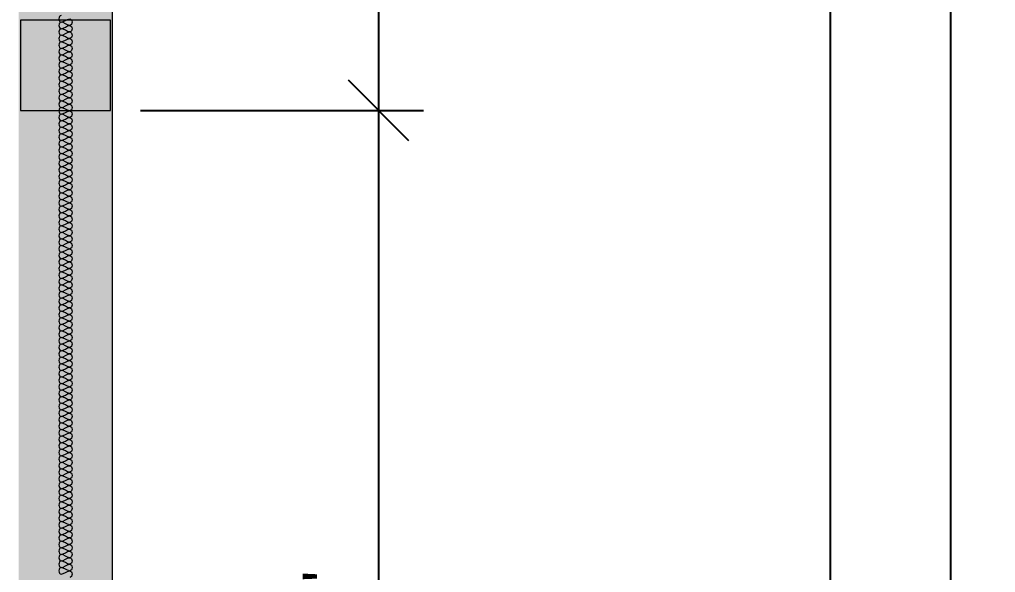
# Model space of a CAD drawing. Header units: inches. Extents: x 1913 to 24953, y -2945 to 1064.
# Drawn here: x 19839.7 to 20099.9, y -956.6 to -809.4 of the extents above; entities that cross this region are included whole.
import ezdxf

# ---------------------------------------------------------------- set-up
doc = ezdxf.new("R2010")
doc.units = ezdxf.units.IN
doc.header["$MEASUREMENT"] = 0
for name, color, linetype, lineweight in [('A-ANNO-DIMS', 211, 'Continuous', 9), ('A-COLS', 52, 'Continuous', 9), ('A-DETL', 90, 'Continuous', 9), ('A-FLOR', 192, 'Continuous', 13), ('A-WALL', 113, 'Continuous', 13), ('A-WALL-PATT', 111, 'Continuous', 50)]:
    doc.layers.add(name, color=color, linetype=linetype, lineweight=lineweight)
doc.styles.add('Arial', font='arial.ttf', dxfattribs={"height": 12})
doc.dimstyles.new('Linear_-_3_32__Arial', dxfattribs={"dimscale": 12, "dimtxt": 12.243113, "dimasz": 1.333333, "dimexe": 1, "dimexo": 0.666667, "dimgap": 0.666667, "dimtad": 1, "dimdec": 5, "dimrnd": 0.03125, "dimzin": 1, "dimdsep": 46, "dimlunit": 4, "dimtxsty": 'Arial', "dimblk1": 'OBLIQUE', "dimblk2": 'OBLIQUE', "dimsah": 1, "dimcen": 0.09, "dimdle": 1, "dimazin": 0, "dimtfac": 1, "dimtdec": 4, "dimtix": 1, "dimtmove": 0, "dimatfit": 3, "dimfxl": 1, "dimtvp": 1, "dimtfill": 1, "dimfrac": 2, "dimtolj": 1, "dimtzin": 0, "dimarcsym": 2})

# ---------------------------------------------------------------- blocks, each defined once
blk = doc.blocks.new('_Oblique')
at = {"color": 0, "linetype": 'ByBlock', "lineweight": -2}
blk.add_line((-0.5, -0.5), (0.5, 0.5), dxfattribs=at)
blk = doc.blocks.new('*D438')
at = {"layer": 'A-ANNO-DIMS', "color": 0, "lineweight": -2, "transparency": 16777216}
for p, q in [((20087.86, 630.42), (20087.86, -1697.58)), ((19857.24, 618.42), (20099.86, 618.42)), ((19859.97, -1685.58), (20099.86, -1685.58))]:
    blk.add_line(p, q, dxfattribs=at)
at = {"layer": 'Defpoints', "color": 0, "lineweight": 0, "transparency": 16777216}
for p in [(19849.24, 618.42), (19851.97, -1685.58), (20087.86, -1685.58)]:
    blk.add_point(p, dxfattribs=at)
at = {"layer": 'A-ANNO-DIMS', "color": 0, "lineweight": -2, "transparency": 16777216, "xscale": 16, "yscale": 16, "zscale": 16}
for p, rotation in [((20087.86, 618.42), 90), ((20087.86, -1685.58), 270)]:
    blk.add_blockref('_Oblique', p, dxfattribs=dict(at, rotation=rotation))
at = {"layer": 'A-ANNO-DIMS', "color": 0, "lineweight": 0, "transparency": 16777216, "insert": (20073.74, -533.58), "char_height": 12, "width": 73.4587, "attachment_point": 5, "rotation": 90, "style": 'Arial'}
blk.add_mtext('\\A1;192\'-0"', dxfattribs=at)
blk = doc.blocks.new('*D490')
at = {"layer": 'A-ANNO-DIMS', "color": 0, "lineweight": -2, "transparency": 16777216}
for p, q in [((19935.41, -533.58), (19935.41, -845.58)), ((19871.97, -545.58), (19947.41, -545.58)), ((19871.97, -833.58), (19947.41, -833.58))]:
    blk.add_line(p, q, dxfattribs=at)
at = {"layer": 'Defpoints', "color": 0, "lineweight": 0, "transparency": 16777216}
for p in [(19863.97, -545.58), (19863.97, -833.58), (19935.41, -833.58)]:
    blk.add_point(p, dxfattribs=at)
at = {"layer": 'A-ANNO-DIMS', "color": 0, "lineweight": -2, "transparency": 16777216, "xscale": 16, "yscale": 16, "zscale": 16}
for p, rotation in [((19935.41, -545.58), 90), ((19935.41, -833.58), 270)]:
    blk.add_blockref('_Oblique', p, dxfattribs=dict(at, rotation=rotation))
at = {"layer": 'A-ANNO-DIMS', "color": 0, "lineweight": 0, "transparency": 16777216, "insert": (19921.28, -689.58), "char_height": 12, "width": 62.3834, "attachment_point": 5, "rotation": 90, "style": 'Arial'}
blk.add_mtext('\\A1;24\'-0"', dxfattribs=at)
blk = doc.blocks.new('*D491')
at = {"layer": 'A-ANNO-DIMS', "color": 0, "lineweight": -2, "transparency": 16777216}
for p, q in [((19935.41, -821.58), (19935.41, -1133.58)), ((19871.97, -833.58), (19947.41, -833.58)), ((19872.47, -1121.58), (19947.41, -1121.58))]:
    blk.add_line(p, q, dxfattribs=at)
at = {"layer": 'Defpoints', "color": 0, "lineweight": 0, "transparency": 16777216}
for p in [(19863.97, -833.58), (19864.47, -1121.58), (19935.41, -1121.58)]:
    blk.add_point(p, dxfattribs=at)
at = {"layer": 'A-ANNO-DIMS', "color": 0, "lineweight": -2, "transparency": 16777216, "xscale": 16, "yscale": 16, "zscale": 16}
for p, rotation in [((19935.41, -833.58), 90), ((19935.41, -1121.58), 270)]:
    blk.add_blockref('_Oblique', p, dxfattribs=dict(at, rotation=rotation))
at = {"layer": 'A-ANNO-DIMS', "color": 0, "lineweight": 0, "transparency": 16777216, "insert": (19921.28, -977.58), "char_height": 12, "width": 62.3834, "attachment_point": 5, "rotation": 90, "style": 'Arial'}
blk.add_mtext('\\A1;24\'-0"', dxfattribs=at)
blk = doc.blocks.new('*D499')
at = {"layer": 'A-ANNO-DIMS', "color": 0, "lineweight": -2, "transparency": 16777216}
for p, q in [((20055.86, -1133.58), (20055.86, -209.58)), ((19859.97, -221.58), (20067.86, -221.58)), ((19872.47, -1121.58), (20067.86, -1121.58))]:
    blk.add_line(p, q, dxfattribs=at)
at = {"layer": 'Defpoints', "color": 0, "lineweight": 0, "transparency": 16777216}
for p in [(19851.97, -221.58), (20055.86, -221.58), (19864.47, -1121.58)]:
    blk.add_point(p, dxfattribs=at)
at = {"layer": 'A-ANNO-DIMS', "color": 0, "lineweight": -2, "transparency": 16777216, "xscale": 16, "yscale": 16, "zscale": 16}
for p, rotation in [((20055.86, -221.58), 90), ((20055.86, -1121.58), 270)]:
    blk.add_blockref('_Oblique', p, dxfattribs=dict(at, rotation=rotation))
at = {"layer": 'A-ANNO-DIMS', "color": 0, "lineweight": 0, "transparency": 16777216, "insert": (20041.74, -671.58), "char_height": 12, "width": 62.3834, "attachment_point": 5, "rotation": 90, "style": 'Arial'}
blk.add_mtext('\\A1;75\'-0"', dxfattribs=at)

msp = doc.modelspace()

# ---------------------------------------------------------------- hatches: boundary and pattern name
at = {"layer": 'A-WALL-PATT', "lineweight": 0}
h = msp.add_hatch(dxfattribs=at)
h.set_pattern_fill('FP_1', color=256, style=0, pattern_type=2)
h.set_pattern_definition([(50, (18984.365, 244.067), (36.72335, -3.213), [3.84, -42.24]), (355, (18984.365, 244.067), (-7.1044, 38.51274), [3.072, -33.792]), (100.451, (18987.425, 243.8), (29.62024, 35.29956), [3.263, -35.898]), (46.184, (18984.365, 254.307), (54.6425, -8.4752), [5.76, -63.36]), (96.636, (18988.92, 253.6), (47.854, 49.8752), [4.895, -53.848]), (351.184, (18984.365, 254.307), (47.8553, 49.8749), [4.608, -50.688]), (21, (18989.485, 251.747), (30.56126, -20.614), [3.84, -42.24]), (326, (18989.485, 251.747), (12.4577, 37.1283), [3.072, -33.792]), (71.451, (18992.03, 250.03), (43.02, 16.5135), [3.263, -35.898]), (37.5, (18984.365, 244.067), (0.6228, 17.04428), [1.69, -31.693, 1.69, -32.614, -33.92]), (37.5, (18984.365, 244.067), (0.6228, 17.04428), [-67.686, 1.69, -32.23]), (7.5, (18984.365, 244.067), (13.4694, 20.19387), [1.69, -17.869, 1.69, -30.925, -12.928]), (7.5, (18984.365, 244.067), (13.4694, 20.19387), [-52.173, 1.69, -11.238]), (327.5, (18972.947, 244.067), (27.33168, -1.15522), [1.69, -11.11, 1.69, -38.246, -52.992]), (327.5, (18972.947, 244.067), (27.33168, -1.15522), [-52.736, 1.69, -51.302]), (317.5, (18967.827, 244.067), (29.85903, 5.12498), [1.69, -14.95, 1.69, -24.832, -37.632]), (317.5, (18967.827, 244.067), (29.85903, 5.12498), [-43.162, 1.69, -35.942])])
h.paths.add_polyline_path([(19839.466293, -167.581337), (19864.466293, -167.581337), (19864.466293, -211.581337), (19864.466293, -231.581337), (19864.466293, -1121.581337), (19839.466293, -1121.581337), (19839.466293, -447.581337), (19839.466293, -427.581337), (19839.466293, -322.581337), (19839.466293, -312.581337), (19839.466293, -231.581337), (19839.466293, -211.581337)], flags=0)
h.paths.add_polyline_path([(19839.466293, 37.418663), (19864.466293, 37.418663), (19864.466293, -131.581337), (19839.466293, -131.581337)], flags=0)

# ---------------------------------------------------------------- linework, layer by layer
at = {"layer": 'A-COLS', "lineweight": 0}
for p, q in [((19863.966293, -809.581337), (19839.966293, -809.581337)), ((19839.966293, -809.581337), (19839.966293, -833.581337)), ((19863.966293, -833.581337), (19863.966293, -809.581337)), ((19839.966293, -833.581337), (19863.966293, -833.581337))]:
    msp.add_line(p, q, dxfattribs=at)
at = {"layer": 'A-DETL', "lineweight": 0}
for points in [[(19850.799627, -808.331337), (19850.524641, -808.331337), (19849.907946, -809.206337), (19850.524641, -810.081337), (19850.799627, -810.081337)], [(19850.799627, -810.081337), (19850.524641, -810.081337), (19849.907946, -810.956337), (19850.524641, -811.831337), (19850.799627, -811.831337)], [(19850.799627, -810.081337), (19851.601342, -810.081337), (19852.331245, -809.206337), (19853.13296, -809.206337)], [(19853.13296, -810.956337), (19852.331245, -810.956337), (19851.601342, -810.081337), (19850.799627, -810.081337)], [(19850.799627, -811.831337), (19851.601342, -811.831337), (19852.331245, -810.956337), (19853.13296, -810.956337)], [(19853.13296, -809.206337), (19853.407946, -809.206337), (19854.024641, -810.081337), (19853.407946, -810.956337), (19853.13296, -810.956337)], [(19853.13296, -810.956337), (19853.407946, -810.956337), (19854.024641, -811.831337), (19853.407946, -812.706337), (19853.13296, -812.706337)], [(19850.799627, -811.831337), (19850.524641, -811.831337), (19849.907946, -812.706337), (19850.524641, -813.581337), (19850.799627, -813.581337)], [(19850.799627, -813.581337), (19850.524641, -813.581337), (19849.907946, -814.456337), (19850.524641, -815.331337), (19850.799627, -815.331337)], [(19853.13296, -812.706337), (19852.331245, -812.706337), (19851.601342, -811.831337), (19850.799627, -811.831337)], [(19850.799627, -813.581337), (19851.601342, -813.581337), (19852.331245, -812.706337), (19853.13296, -812.706337)], [(19853.13296, -814.456337), (19852.331245, -814.456337), (19851.601342, -813.581337), (19850.799627, -813.581337)], [(19853.13296, -812.706337), (19853.407946, -812.706337), (19854.024641, -813.581337), (19853.407946, -814.456337), (19853.13296, -814.456337)], [(19850.799627, -815.331337), (19850.524641, -815.331337), (19849.907946, -816.206337), (19850.524641, -817.081337), (19850.799627, -817.081337)], [(19850.799627, -815.331337), (19851.601342, -815.331337), (19852.331245, -814.456337), (19853.13296, -814.456337)], [(19853.13296, -816.206337), (19852.331245, -816.206337), (19851.601342, -815.331337), (19850.799627, -815.331337)], [(19850.799627, -817.081337), (19851.601342, -817.081337), (19852.331245, -816.206337), (19853.13296, -816.206337)], [(19853.13296, -814.456337), (19853.407946, -814.456337), (19854.024641, -815.331337), (19853.407946, -816.206337), (19853.13296, -816.206337)], [(19853.13296, -816.206337), (19853.407946, -816.206337), (19854.024641, -817.081337), (19853.407946, -817.956337), (19853.13296, -817.956337)], [(19850.799627, -817.081337), (19850.524641, -817.081337), (19849.907946, -817.956337), (19850.524641, -818.831337), (19850.799627, -818.831337)], [(19850.799627, -818.831337), (19850.524641, -818.831337), (19849.907946, -819.706337), (19850.524641, -820.581337), (19850.799627, -820.581337)], [(19853.13296, -817.956337), (19852.331245, -817.956337), (19851.601342, -817.081337), (19850.799627, -817.081337)], [(19850.799627, -818.831337), (19851.601342, -818.831337), (19852.331245, -817.956337), (19853.13296, -817.956337)], [(19853.13296, -819.706337), (19852.331245, -819.706337), (19851.601342, -818.831337), (19850.799627, -818.831337)], [(19853.13296, -817.956337), (19853.407946, -817.956337), (19854.024641, -818.831337), (19853.407946, -819.706337), (19853.13296, -819.706337)], [(19850.799627, -820.581337), (19850.524641, -820.581337), (19849.907946, -821.456337), (19850.524641, -822.331337), (19850.799627, -822.331337)], [(19850.799627, -820.581337), (19851.601342, -820.581337), (19852.331245, -819.706337), (19853.13296, -819.706337)], [(19853.13296, -821.456337), (19852.331245, -821.456337), (19851.601342, -820.581337), (19850.799627, -820.581337)], [(19850.799627, -822.331337), (19851.601342, -822.331337), (19852.331245, -821.456337), (19853.13296, -821.456337)], [(19853.13296, -819.706337), (19853.407946, -819.706337), (19854.024641, -820.581337), (19853.407946, -821.456337), (19853.13296, -821.456337)], [(19853.13296, -821.456337), (19853.407946, -821.456337), (19854.024641, -822.331337), (19853.407946, -823.206337), (19853.13296, -823.206337)], [(19850.799627, -822.331337), (19850.524641, -822.331337), (19849.907946, -823.206337), (19850.524641, -824.081337), (19850.799627, -824.081337)], [(19850.799627, -824.081337), (19850.524641, -824.081337), (19849.907946, -824.956337), (19850.524641, -825.831337), (19850.799627, -825.831337)], [(19853.13296, -823.206337), (19852.331245, -823.206337), (19851.601342, -822.331337), (19850.799627, -822.331337)], [(19850.799627, -824.081337), (19851.601342, -824.081337), (19852.331245, -823.206337), (19853.13296, -823.206337)], [(19853.13296, -824.956337), (19852.331245, -824.956337), (19851.601342, -824.081337), (19850.799627, -824.081337)], [(19853.13296, -823.206337), (19853.407946, -823.206337), (19854.024641, -824.081337), (19853.407946, -824.956337), (19853.13296, -824.956337)], [(19850.799627, -825.831337), (19850.524641, -825.831337), (19849.907946, -826.706337), (19850.524641, -827.581337), (19850.799627, -827.581337)], [(19850.799627, -825.831337), (19851.601342, -825.831337), (19852.331245, -824.956337), (19853.13296, -824.956337)], [(19853.13296, -826.706337), (19852.331245, -826.706337), (19851.601342, -825.831337), (19850.799627, -825.831337)], [(19850.799627, -827.581337), (19851.601342, -827.581337), (19852.331245, -826.706337), (19853.13296, -826.706337)], [(19853.13296, -824.956337), (19853.407946, -824.956337), (19854.024641, -825.831337), (19853.407946, -826.706337), (19853.13296, -826.706337)], [(19853.13296, -826.706337), (19853.407946, -826.706337), (19854.024641, -827.581337), (19853.407946, -828.456337), (19853.13296, -828.456337)], [(19850.799627, -827.581337), (19850.524641, -827.581337), (19849.907946, -828.456337), (19850.524641, -829.331337), (19850.799627, -829.331337)], [(19850.799627, -829.331337), (19850.524641, -829.331337), (19849.907946, -830.206337), (19850.524641, -831.081337), (19850.799627, -831.081337)], [(19853.13296, -828.456337), (19852.331245, -828.456337), (19851.601342, -827.581337), (19850.799627, -827.581337)], [(19850.799627, -829.331337), (19851.601342, -829.331337), (19852.331245, -828.456337), (19853.13296, -828.456337)], [(19853.13296, -830.206337), (19852.331245, -830.206337), (19851.601342, -829.331337), (19850.799627, -829.331337)], [(19853.13296, -828.456337), (19853.407946, -828.456337), (19854.024641, -829.331337), (19853.407946, -830.206337), (19853.13296, -830.206337)], [(19850.799627, -831.081337), (19850.524641, -831.081337), (19849.907946, -831.956337), (19850.524641, -832.831337), (19850.799627, -832.831337)], [(19850.799627, -831.081337), (19851.601342, -831.081337), (19852.331245, -830.206337), (19853.13296, -830.206337)], [(19853.13296, -831.956337), (19852.331245, -831.956337), (19851.601342, -831.081337), (19850.799627, -831.081337)], [(19850.799627, -832.831337), (19851.601342, -832.831337), (19852.331245, -831.956337), (19853.13296, -831.956337)], [(19853.13296, -830.206337), (19853.407946, -830.206337), (19854.024641, -831.081337), (19853.407946, -831.956337), (19853.13296, -831.956337)], [(19853.13296, -831.956337), (19853.407946, -831.956337), (19854.024641, -832.831337), (19853.407946, -833.706337), (19853.13296, -833.706337)], [(19850.799627, -832.831337), (19850.524641, -832.831337), (19849.907946, -833.706337), (19850.524641, -834.581337), (19850.799627, -834.581337)], [(19850.799627, -834.581337), (19850.524641, -834.581337), (19849.907946, -835.456337), (19850.524641, -836.331337), (19850.799627, -836.331337)], [(19853.13296, -833.706337), (19852.331245, -833.706337), (19851.601342, -832.831337), (19850.799627, -832.831337)], [(19850.799627, -834.581337), (19851.601342, -834.581337), (19852.331245, -833.706337), (19853.13296, -833.706337)], [(19853.13296, -835.456337), (19852.331245, -835.456337), (19851.601342, -834.581337), (19850.799627, -834.581337)], [(19853.13296, -833.706337), (19853.407946, -833.706337), (19854.024641, -834.581337), (19853.407946, -835.456337), (19853.13296, -835.456337)], [(19850.799627, -836.331337), (19850.524641, -836.331337), (19849.907946, -837.206337), (19850.524641, -838.081337), (19850.799627, -838.081337)], [(19850.799627, -836.331337), (19851.601342, -836.331337), (19852.331245, -835.456337), (19853.13296, -835.456337)], [(19853.13296, -837.206337), (19852.331245, -837.206337), (19851.601342, -836.331337), (19850.799627, -836.331337)], [(19850.799627, -838.081337), (19851.601342, -838.081337), (19852.331245, -837.206337), (19853.13296, -837.206337)], [(19853.13296, -835.456337), (19853.407946, -835.456337), (19854.024641, -836.331337), (19853.407946, -837.206337), (19853.13296, -837.206337)], [(19853.13296, -837.206337), (19853.407946, -837.206337), (19854.024641, -838.081337), (19853.407946, -838.956337), (19853.13296, -838.956337)], [(19850.799627, -838.081337), (19850.524641, -838.081337), (19849.907946, -838.956337), (19850.524641, -839.831337), (19850.799627, -839.831337)], [(19850.799627, -839.831337), (19850.524641, -839.831337), (19849.907946, -840.706337), (19850.524641, -841.581337), (19850.799627, -841.581337)], [(19853.13296, -838.956337), (19852.331245, -838.956337), (19851.601342, -838.081337), (19850.799627, -838.081337)], [(19850.799627, -839.831337), (19851.601342, -839.831337), (19852.331245, -838.956337), (19853.13296, -838.956337)], [(19853.13296, -840.706337), (19852.331245, -840.706337), (19851.601342, -839.831337), (19850.799627, -839.831337)], [(19853.13296, -838.956337), (19853.407946, -838.956337), (19854.024641, -839.831337), (19853.407946, -840.706337), (19853.13296, -840.706337)], [(19850.799627, -841.581337), (19850.524641, -841.581337), (19849.907946, -842.456337), (19850.524641, -843.331337), (19850.799627, -843.331337)], [(19850.799627, -841.581337), (19851.601342, -841.581337), (19852.331245, -840.706337), (19853.13296, -840.706337)], [(19853.13296, -842.456337), (19852.331245, -842.456337), (19851.601342, -841.581337), (19850.799627, -841.581337)], [(19850.799627, -843.331337), (19851.601342, -843.331337), (19852.331245, -842.456337), (19853.13296, -842.456337)], [(19853.13296, -840.706337), (19853.407946, -840.706337), (19854.024641, -841.581337), (19853.407946, -842.456337), (19853.13296, -842.456337)], [(19853.13296, -842.456337), (19853.407946, -842.456337), (19854.024641, -843.331337), (19853.407946, -844.206337), (19853.13296, -844.206337)], [(19850.799627, -843.331337), (19850.524641, -843.331337), (19849.907946, -844.206337), (19850.524641, -845.081337), (19850.799627, -845.081337)], [(19850.799627, -845.081337), (19850.524641, -845.081337), (19849.907946, -845.956337), (19850.524641, -846.831337), (19850.799627, -846.831337)], [(19853.13296, -844.206337), (19852.331245, -844.206337), (19851.601342, -843.331337), (19850.799627, -843.331337)], [(19850.799627, -845.081337), (19851.601342, -845.081337), (19852.331245, -844.206337), (19853.13296, -844.206337)], [(19853.13296, -845.956337), (19852.331245, -845.956337), (19851.601342, -845.081337), (19850.799627, -845.081337)], [(19853.13296, -844.206337), (19853.407946, -844.206337), (19854.024641, -845.081337), (19853.407946, -845.956337), (19853.13296, -845.956337)], [(19850.799627, -846.831337), (19850.524641, -846.831337), (19849.907946, -847.706337), (19850.524641, -848.581337), (19850.799627, -848.581337)], [(19850.799627, -846.831337), (19851.601342, -846.831337), (19852.331245, -845.956337), (19853.13296, -845.956337)], [(19853.13296, -847.706337), (19852.331245, -847.706337), (19851.601342, -846.831337), (19850.799627, -846.831337)], [(19850.799627, -848.581337), (19851.601342, -848.581337), (19852.331245, -847.706337), (19853.13296, -847.706337)], [(19853.13296, -845.956337), (19853.407946, -845.956337), (19854.024641, -846.831337), (19853.407946, -847.706337), (19853.13296, -847.706337)], [(19853.13296, -847.706337), (19853.407946, -847.706337), (19854.024641, -848.581337), (19853.407946, -849.456337), (19853.13296, -849.456337)], [(19850.799627, -848.581337), (19850.524641, -848.581337), (19849.907946, -849.456337), (19850.524641, -850.331337), (19850.799627, -850.331337)], [(19850.799627, -850.331337), (19850.524641, -850.331337), (19849.907946, -851.206337), (19850.524641, -852.081337), (19850.799627, -852.081337)], [(19853.13296, -849.456337), (19852.331245, -849.456337), (19851.601342, -848.581337), (19850.799627, -848.581337)], [(19850.799627, -850.331337), (19851.601342, -850.331337), (19852.331245, -849.456337), (19853.13296, -849.456337)], [(19853.13296, -851.206337), (19852.331245, -851.206337), (19851.601342, -850.331337), (19850.799627, -850.331337)], [(19853.13296, -849.456337), (19853.407946, -849.456337), (19854.024641, -850.331337), (19853.407946, -851.206337), (19853.13296, -851.206337)], [(19850.799627, -852.081337), (19850.524641, -852.081337), (19849.907946, -852.956337), (19850.524641, -853.831337), (19850.799627, -853.831337)], [(19850.799627, -852.081337), (19851.601342, -852.081337), (19852.331245, -851.206337), (19853.13296, -851.206337)], [(19853.13296, -852.956337), (19852.331245, -852.956337), (19851.601342, -852.081337), (19850.799627, -852.081337)], [(19850.799627, -853.831337), (19851.601342, -853.831337), (19852.331245, -852.956337), (19853.13296, -852.956337)], [(19853.13296, -851.206337), (19853.407946, -851.206337), (19854.024641, -852.081337), (19853.407946, -852.956337), (19853.13296, -852.956337)], [(19853.13296, -852.956337), (19853.407946, -852.956337), (19854.024641, -853.831337), (19853.407946, -854.706337), (19853.13296, -854.706337)], [(19850.799627, -853.831337), (19850.524641, -853.831337), (19849.907946, -854.706337), (19850.524641, -855.581337), (19850.799627, -855.581337)], [(19850.799627, -855.581337), (19850.524641, -855.581337), (19849.907946, -856.456337), (19850.524641, -857.331337), (19850.799627, -857.331337)], [(19853.13296, -854.706337), (19852.331245, -854.706337), (19851.601342, -853.831337), (19850.799627, -853.831337)], [(19850.799627, -855.581337), (19851.601342, -855.581337), (19852.331245, -854.706337), (19853.13296, -854.706337)], [(19853.13296, -856.456337), (19852.331245, -856.456337), (19851.601342, -855.581337), (19850.799627, -855.581337)], [(19853.13296, -854.706337), (19853.407946, -854.706337), (19854.024641, -855.581337), (19853.407946, -856.456337), (19853.13296, -856.456337)], [(19850.799627, -857.331337), (19850.524641, -857.331337), (19849.907946, -858.206337), (19850.524641, -859.081337), (19850.799627, -859.081337)], [(19850.799627, -857.331337), (19851.601342, -857.331337), (19852.331245, -856.456337), (19853.13296, -856.456337)], [(19853.13296, -858.206337), (19852.331245, -858.206337), (19851.601342, -857.331337), (19850.799627, -857.331337)], [(19850.799627, -859.081337), (19851.601342, -859.081337), (19852.331245, -858.206337), (19853.13296, -858.206337)], [(19853.13296, -856.456337), (19853.407946, -856.456337), (19854.024641, -857.331337), (19853.407946, -858.206337), (19853.13296, -858.206337)], [(19853.13296, -858.206337), (19853.407946, -858.206337), (19854.024641, -859.081337), (19853.407946, -859.956337), (19853.13296, -859.956337)], [(19850.799627, -859.081337), (19850.524641, -859.081337), (19849.907946, -859.956337), (19850.524641, -860.831337), (19850.799627, -860.831337)], [(19850.799627, -860.831337), (19850.524641, -860.831337), (19849.907946, -861.706337), (19850.524641, -862.581337), (19850.799627, -862.581337)], [(19853.13296, -859.956337), (19852.331245, -859.956337), (19851.601342, -859.081337), (19850.799627, -859.081337)], [(19850.799627, -860.831337), (19851.601342, -860.831337), (19852.331245, -859.956337), (19853.13296, -859.956337)], [(19853.13296, -861.706337), (19852.331245, -861.706337), (19851.601342, -860.831337), (19850.799627, -860.831337)], [(19853.13296, -859.956337), (19853.407946, -859.956337), (19854.024641, -860.831337), (19853.407946, -861.706337), (19853.13296, -861.706337)], [(19850.799627, -862.581337), (19850.524641, -862.581337), (19849.907946, -863.456337), (19850.524641, -864.331337), (19850.799627, -864.331337)], [(19850.799627, -862.581337), (19851.601342, -862.581337), (19852.331245, -861.706337), (19853.13296, -861.706337)], [(19853.13296, -863.456337), (19852.331245, -863.456337), (19851.601342, -862.581337), (19850.799627, -862.581337)], [(19850.799627, -864.331337), (19851.601342, -864.331337), (19852.331245, -863.456337), (19853.13296, -863.456337)], [(19853.13296, -861.706337), (19853.407946, -861.706337), (19854.024641, -862.581337), (19853.407946, -863.456337), (19853.13296, -863.456337)], [(19853.13296, -863.456337), (19853.407946, -863.456337), (19854.024641, -864.331337), (19853.407946, -865.206337), (19853.13296, -865.206337)], [(19850.799627, -864.331337), (19850.524641, -864.331337), (19849.907946, -865.206337), (19850.524641, -866.081337), (19850.799627, -866.081337)], [(19850.799627, -866.081337), (19850.524641, -866.081337), (19849.907946, -866.956337), (19850.524641, -867.831337), (19850.799627, -867.831337)], [(19853.13296, -865.206337), (19852.331245, -865.206337), (19851.601342, -864.331337), (19850.799627, -864.331337)], [(19850.799627, -866.081337), (19851.601342, -866.081337), (19852.331245, -865.206337), (19853.13296, -865.206337)], [(19853.13296, -866.956337), (19852.331245, -866.956337), (19851.601342, -866.081337), (19850.799627, -866.081337)], [(19853.13296, -865.206337), (19853.407946, -865.206337), (19854.024641, -866.081337), (19853.407946, -866.956337), (19853.13296, -866.956337)], [(19850.799627, -867.831337), (19850.524641, -867.831337), (19849.907946, -868.706337), (19850.524641, -869.581337), (19850.799627, -869.581337)], [(19850.799627, -867.831337), (19851.601342, -867.831337), (19852.331245, -866.956337), (19853.13296, -866.956337)], [(19853.13296, -868.706337), (19852.331245, -868.706337), (19851.601342, -867.831337), (19850.799627, -867.831337)], [(19850.799627, -869.581337), (19851.601342, -869.581337), (19852.331245, -868.706337), (19853.13296, -868.706337)], [(19853.13296, -866.956337), (19853.407946, -866.956337), (19854.024641, -867.831337), (19853.407946, -868.706337), (19853.13296, -868.706337)], [(19853.13296, -868.706337), (19853.407946, -868.706337), (19854.024641, -869.581337), (19853.407946, -870.456337), (19853.13296, -870.456337)], [(19850.799627, -869.581337), (19850.524641, -869.581337), (19849.907946, -870.456337), (19850.524641, -871.331337), (19850.799627, -871.331337)], [(19850.799627, -871.331337), (19850.524641, -871.331337), (19849.907946, -872.206337), (19850.524641, -873.081337), (19850.799627, -873.081337)], [(19853.13296, -870.456337), (19852.331245, -870.456337), (19851.601342, -869.581337), (19850.799627, -869.581337)], [(19850.799627, -871.331337), (19851.601342, -871.331337), (19852.331245, -870.456337), (19853.13296, -870.456337)], [(19853.13296, -872.206337), (19852.331245, -872.206337), (19851.601342, -871.331337), (19850.799627, -871.331337)], [(19853.13296, -870.456337), (19853.407946, -870.456337), (19854.024641, -871.331337), (19853.407946, -872.206337), (19853.13296, -872.206337)], [(19850.799627, -873.081337), (19850.524641, -873.081337), (19849.907946, -873.956337), (19850.524641, -874.831337), (19850.799627, -874.831337)], [(19850.799627, -873.081337), (19851.601342, -873.081337), (19852.331245, -872.206337), (19853.13296, -872.206337)], [(19853.13296, -873.956337), (19852.331245, -873.956337), (19851.601342, -873.081337), (19850.799627, -873.081337)], [(19850.799627, -874.831337), (19851.601342, -874.831337), (19852.331245, -873.956337), (19853.13296, -873.956337)], [(19853.13296, -872.206337), (19853.407946, -872.206337), (19854.024641, -873.081337), (19853.407946, -873.956337), (19853.13296, -873.956337)], [(19853.13296, -873.956337), (19853.407946, -873.956337), (19854.024641, -874.831337), (19853.407946, -875.706337), (19853.13296, -875.706337)], [(19850.799627, -874.831337), (19850.524641, -874.831337), (19849.907946, -875.706337), (19850.524641, -876.581337), (19850.799627, -876.581337)], [(19850.799627, -876.581337), (19850.524641, -876.581337), (19849.907946, -877.456337), (19850.524641, -878.331337), (19850.799627, -878.331337)], [(19853.13296, -875.706337), (19852.331245, -875.706337), (19851.601342, -874.831337), (19850.799627, -874.831337)], [(19850.799627, -876.581337), (19851.601342, -876.581337), (19852.331245, -875.706337), (19853.13296, -875.706337)], [(19853.13296, -877.456337), (19852.331245, -877.456337), (19851.601342, -876.581337), (19850.799627, -876.581337)], [(19853.13296, -875.706337), (19853.407946, -875.706337), (19854.024641, -876.581337), (19853.407946, -877.456337), (19853.13296, -877.456337)], [(19850.799627, -878.331337), (19850.524641, -878.331337), (19849.907946, -879.206337), (19850.524641, -880.081337), (19850.799627, -880.081337)], [(19850.799627, -878.331337), (19851.601342, -878.331337), (19852.331245, -877.456337), (19853.13296, -877.456337)], [(19853.13296, -879.206337), (19852.331245, -879.206337), (19851.601342, -878.331337), (19850.799627, -878.331337)], [(19850.799627, -880.081337), (19851.601342, -880.081337), (19852.331245, -879.206337), (19853.13296, -879.206337)], [(19853.13296, -877.456337), (19853.407946, -877.456337), (19854.024641, -878.331337), (19853.407946, -879.206337), (19853.13296, -879.206337)], [(19853.13296, -879.206337), (19853.407946, -879.206337), (19854.024641, -880.081337), (19853.407946, -880.956337), (19853.13296, -880.956337)], [(19850.799627, -880.081337), (19850.524641, -880.081337), (19849.907946, -880.956337), (19850.524641, -881.831337), (19850.799627, -881.831337)], [(19850.799627, -881.831337), (19850.524641, -881.831337), (19849.907946, -882.706337), (19850.524641, -883.581337), (19850.799627, -883.581337)], [(19853.13296, -880.956337), (19852.331245, -880.956337), (19851.601342, -880.081337), (19850.799627, -880.081337)], [(19850.799627, -881.831337), (19851.601342, -881.831337), (19852.331245, -880.956337), (19853.13296, -880.956337)], [(19853.13296, -882.706337), (19852.331245, -882.706337), (19851.601342, -881.831337), (19850.799627, -881.831337)], [(19853.13296, -880.956337), (19853.407946, -880.956337), (19854.024641, -881.831337), (19853.407946, -882.706337), (19853.13296, -882.706337)], [(19850.799627, -883.581337), (19850.524641, -883.581337), (19849.907946, -884.456337), (19850.524641, -885.331337), (19850.799627, -885.331337)], [(19850.799627, -883.581337), (19851.601342, -883.581337), (19852.331245, -882.706337), (19853.13296, -882.706337)], [(19853.13296, -884.456337), (19852.331245, -884.456337), (19851.601342, -883.581337), (19850.799627, -883.581337)], [(19850.799627, -885.331337), (19851.601342, -885.331337), (19852.331245, -884.456337), (19853.13296, -884.456337)], [(19853.13296, -882.706337), (19853.407946, -882.706337), (19854.024641, -883.581337), (19853.407946, -884.456337), (19853.13296, -884.456337)], [(19853.13296, -884.456337), (19853.407946, -884.456337), (19854.024641, -885.331337), (19853.407946, -886.206337), (19853.13296, -886.206337)], [(19850.799627, -885.331337), (19850.524641, -885.331337), (19849.907946, -886.206337), (19850.524641, -887.081337), (19850.799627, -887.081337)], [(19850.799627, -887.081337), (19850.524641, -887.081337), (19849.907946, -887.956337), (19850.524641, -888.831337), (19850.799627, -888.831337)], [(19853.13296, -886.206337), (19852.331245, -886.206337), (19851.601342, -885.331337), (19850.799627, -885.331337)], [(19850.799627, -887.081337), (19851.601342, -887.081337), (19852.331245, -886.206337), (19853.13296, -886.206337)], [(19853.13296, -887.956337), (19852.331245, -887.956337), (19851.601342, -887.081337), (19850.799627, -887.081337)], [(19853.13296, -886.206337), (19853.407946, -886.206337), (19854.024641, -887.081337), (19853.407946, -887.956337), (19853.13296, -887.956337)], [(19850.799627, -888.831337), (19850.524641, -888.831337), (19849.907946, -889.706337), (19850.524641, -890.581337), (19850.799627, -890.581337)], [(19850.799627, -888.831337), (19851.601342, -888.831337), (19852.331245, -887.956337), (19853.13296, -887.956337)], [(19853.13296, -889.706337), (19852.331245, -889.706337), (19851.601342, -888.831337), (19850.799627, -888.831337)], [(19853.13296, -887.956337), (19853.407946, -887.956337), (19854.024641, -888.831337), (19853.407946, -889.706337), (19853.13296, -889.706337)], [(19850.799627, -890.581337), (19850.524641, -890.581337), (19849.907946, -891.456337), (19850.524641, -892.331337), (19850.799627, -892.331337)], [(19850.799627, -890.581337), (19851.601342, -890.581337), (19852.331245, -889.706337), (19853.13296, -889.706337)], [(19853.13296, -891.456337), (19852.331245, -891.456337), (19851.601342, -890.581337), (19850.799627, -890.581337)], [(19850.799627, -892.331337), (19851.601342, -892.331337), (19852.331245, -891.456337), (19853.13296, -891.456337)], [(19853.13296, -889.706337), (19853.407946, -889.706337), (19854.024641, -890.581337), (19853.407946, -891.456337), (19853.13296, -891.456337)], [(19853.13296, -891.456337), (19853.407946, -891.456337), (19854.024641, -892.331337), (19853.407946, -893.206337), (19853.13296, -893.206337)], [(19850.799627, -892.331337), (19850.524641, -892.331337), (19849.907946, -893.206337), (19850.524641, -894.081337), (19850.799627, -894.081337)], [(19850.799627, -894.081337), (19850.524641, -894.081337), (19849.907946, -894.956337), (19850.524641, -895.831337), (19850.799627, -895.831337)], [(19853.13296, -893.206337), (19852.331245, -893.206337), (19851.601342, -892.331337), (19850.799627, -892.331337)], [(19850.799627, -894.081337), (19851.601342, -894.081337), (19852.331245, -893.206337), (19853.13296, -893.206337)], [(19853.13296, -894.956337), (19852.331245, -894.956337), (19851.601342, -894.081337), (19850.799627, -894.081337)], [(19853.13296, -893.206337), (19853.407946, -893.206337), (19854.024641, -894.081337), (19853.407946, -894.956337), (19853.13296, -894.956337)], [(19850.799627, -895.831337), (19850.524641, -895.831337), (19849.907946, -896.706337), (19850.524641, -897.581337), (19850.799627, -897.581337)], [(19850.799627, -895.831337), (19851.601342, -895.831337), (19852.331245, -894.956337), (19853.13296, -894.956337)], [(19853.13296, -896.706337), (19852.331245, -896.706337), (19851.601342, -895.831337), (19850.799627, -895.831337)], [(19850.799627, -897.581337), (19851.601342, -897.581337), (19852.331245, -896.706337), (19853.13296, -896.706337)], [(19853.13296, -894.956337), (19853.407946, -894.956337), (19854.024641, -895.831337), (19853.407946, -896.706337), (19853.13296, -896.706337)], [(19853.13296, -896.706337), (19853.407946, -896.706337), (19854.024641, -897.581337), (19853.407946, -898.456337), (19853.13296, -898.456337)], [(19850.799627, -897.581337), (19850.524641, -897.581337), (19849.907946, -898.456337), (19850.524641, -899.331337), (19850.799627, -899.331337)], [(19850.799627, -899.331337), (19850.524641, -899.331337), (19849.907946, -900.206337), (19850.524641, -901.081337), (19850.799627, -901.081337)], [(19853.13296, -898.456337), (19852.331245, -898.456337), (19851.601342, -897.581337), (19850.799627, -897.581337)], [(19850.799627, -899.331337), (19851.601342, -899.331337), (19852.331245, -898.456337), (19853.13296, -898.456337)], [(19853.13296, -900.206337), (19852.331245, -900.206337), (19851.601342, -899.331337), (19850.799627, -899.331337)], [(19853.13296, -898.456337), (19853.407946, -898.456337), (19854.024641, -899.331337), (19853.407946, -900.206337), (19853.13296, -900.206337)], [(19850.799627, -901.081337), (19850.524641, -901.081337), (19849.907946, -901.956337), (19850.524641, -902.831337), (19850.799627, -902.831337)], [(19850.799627, -901.081337), (19851.601342, -901.081337), (19852.331245, -900.206337), (19853.13296, -900.206337)], [(19853.13296, -901.956337), (19852.331245, -901.956337), (19851.601342, -901.081337), (19850.799627, -901.081337)], [(19850.799627, -902.831337), (19851.601342, -902.831337), (19852.331245, -901.956337), (19853.13296, -901.956337)], [(19853.13296, -900.206337), (19853.407946, -900.206337), (19854.024641, -901.081337), (19853.407946, -901.956337), (19853.13296, -901.956337)], [(19853.13296, -901.956337), (19853.407946, -901.956337), (19854.024641, -902.831337), (19853.407946, -903.706337), (19853.13296, -903.706337)], [(19850.799627, -902.831337), (19850.524641, -902.831337), (19849.907946, -903.706337), (19850.524641, -904.581337), (19850.799627, -904.581337)], [(19850.799627, -904.581337), (19850.524641, -904.581337), (19849.907946, -905.456337), (19850.524641, -906.331337), (19850.799627, -906.331337)], [(19853.13296, -903.706337), (19852.331245, -903.706337), (19851.601342, -902.831337), (19850.799627, -902.831337)], [(19850.799627, -904.581337), (19851.601342, -904.581337), (19852.331245, -903.706337), (19853.13296, -903.706337)], [(19853.13296, -905.456337), (19852.331245, -905.456337), (19851.601342, -904.581337), (19850.799627, -904.581337)], [(19853.13296, -903.706337), (19853.407946, -903.706337), (19854.024641, -904.581337), (19853.407946, -905.456337), (19853.13296, -905.456337)], [(19850.799627, -906.331337), (19850.524641, -906.331337), (19849.907946, -907.206337), (19850.524641, -908.081337), (19850.799627, -908.081337)], [(19850.799627, -906.331337), (19851.601342, -906.331337), (19852.331245, -905.456337), (19853.13296, -905.456337)], [(19853.13296, -907.206337), (19852.331245, -907.206337), (19851.601342, -906.331337), (19850.799627, -906.331337)], [(19850.799627, -908.081337), (19851.601342, -908.081337), (19852.331245, -907.206337), (19853.13296, -907.206337)], [(19853.13296, -905.456337), (19853.407946, -905.456337), (19854.024641, -906.331337), (19853.407946, -907.206337), (19853.13296, -907.206337)], [(19853.13296, -907.206337), (19853.407946, -907.206337), (19854.024641, -908.081337), (19853.407946, -908.956337), (19853.13296, -908.956337)], [(19850.799627, -908.081337), (19850.524641, -908.081337), (19849.907946, -908.956337), (19850.524641, -909.831337), (19850.799627, -909.831337)], [(19850.799627, -909.831337), (19850.524641, -909.831337), (19849.907946, -910.706337), (19850.524641, -911.581337), (19850.799627, -911.581337)], [(19853.13296, -908.956337), (19852.331245, -908.956337), (19851.601342, -908.081337), (19850.799627, -908.081337)], [(19850.799627, -909.831337), (19851.601342, -909.831337), (19852.331245, -908.956337), (19853.13296, -908.956337)], [(19853.13296, -910.706337), (19852.331245, -910.706337), (19851.601342, -909.831337), (19850.799627, -909.831337)], [(19853.13296, -908.956337), (19853.407946, -908.956337), (19854.024641, -909.831337), (19853.407946, -910.706337), (19853.13296, -910.706337)], [(19850.799627, -911.581337), (19850.524641, -911.581337), (19849.907946, -912.456337), (19850.524641, -913.331337), (19850.799627, -913.331337)], [(19850.799627, -911.581337), (19851.601342, -911.581337), (19852.331245, -910.706337), (19853.13296, -910.706337)], [(19853.13296, -912.456337), (19852.331245, -912.456337), (19851.601342, -911.581337), (19850.799627, -911.581337)], [(19850.799627, -913.331337), (19851.601342, -913.331337), (19852.331245, -912.456337), (19853.13296, -912.456337)], [(19853.13296, -910.706337), (19853.407946, -910.706337), (19854.024641, -911.581337), (19853.407946, -912.456337), (19853.13296, -912.456337)], [(19853.13296, -912.456337), (19853.407946, -912.456337), (19854.024641, -913.331337), (19853.407946, -914.206337), (19853.13296, -914.206337)], [(19850.799627, -913.331337), (19850.524641, -913.331337), (19849.907946, -914.206337), (19850.524641, -915.081337), (19850.799627, -915.081337)], [(19850.799627, -915.081337), (19850.524641, -915.081337), (19849.907946, -915.956337), (19850.524641, -916.831337), (19850.799627, -916.831337)], [(19853.13296, -914.206337), (19852.331245, -914.206337), (19851.601342, -913.331337), (19850.799627, -913.331337)], [(19850.799627, -915.081337), (19851.601342, -915.081337), (19852.331245, -914.206337), (19853.13296, -914.206337)], [(19853.13296, -915.956337), (19852.331245, -915.956337), (19851.601342, -915.081337), (19850.799627, -915.081337)], [(19853.13296, -914.206337), (19853.407946, -914.206337), (19854.024641, -915.081337), (19853.407946, -915.956337), (19853.13296, -915.956337)], [(19850.799627, -916.831337), (19850.524641, -916.831337), (19849.907946, -917.706337), (19850.524641, -918.581337), (19850.799627, -918.581337)], [(19850.799627, -916.831337), (19851.601342, -916.831337), (19852.331245, -915.956337), (19853.13296, -915.956337)], [(19853.13296, -917.706337), (19852.331245, -917.706337), (19851.601342, -916.831337), (19850.799627, -916.831337)], [(19850.799627, -918.581337), (19851.601342, -918.581337), (19852.331245, -917.706337), (19853.13296, -917.706337)], [(19853.13296, -915.956337), (19853.407946, -915.956337), (19854.024641, -916.831337), (19853.407946, -917.706337), (19853.13296, -917.706337)], [(19853.13296, -917.706337), (19853.407946, -917.706337), (19854.024641, -918.581337), (19853.407946, -919.456337), (19853.13296, -919.456337)], [(19850.799627, -918.581337), (19850.524641, -918.581337), (19849.907946, -919.456337), (19850.524641, -920.331337), (19850.799627, -920.331337)], [(19850.799627, -920.331337), (19850.524641, -920.331337), (19849.907946, -921.206337), (19850.524641, -922.081337), (19850.799627, -922.081337)], [(19853.13296, -919.456337), (19852.331245, -919.456337), (19851.601342, -918.581337), (19850.799627, -918.581337)], [(19850.799627, -920.331337), (19851.601342, -920.331337), (19852.331245, -919.456337), (19853.13296, -919.456337)], [(19853.13296, -921.206337), (19852.331245, -921.206337), (19851.601342, -920.331337), (19850.799627, -920.331337)], [(19853.13296, -919.456337), (19853.407946, -919.456337), (19854.024641, -920.331337), (19853.407946, -921.206337), (19853.13296, -921.206337)], [(19850.799627, -922.081337), (19850.524641, -922.081337), (19849.907946, -922.956337), (19850.524641, -923.831337), (19850.799627, -923.831337)], [(19850.799627, -922.081337), (19851.601342, -922.081337), (19852.331245, -921.206337), (19853.13296, -921.206337)], [(19853.13296, -922.956337), (19852.331245, -922.956337), (19851.601342, -922.081337), (19850.799627, -922.081337)], [(19850.799627, -923.831337), (19851.601342, -923.831337), (19852.331245, -922.956337), (19853.13296, -922.956337)], [(19853.13296, -921.206337), (19853.407946, -921.206337), (19854.024641, -922.081337), (19853.407946, -922.956337), (19853.13296, -922.956337)], [(19853.13296, -922.956337), (19853.407946, -922.956337), (19854.024641, -923.831337), (19853.407946, -924.706337), (19853.13296, -924.706337)], [(19850.799627, -923.831337), (19850.524641, -923.831337), (19849.907946, -924.706337), (19850.524641, -925.581337), (19850.799627, -925.581337)], [(19850.799627, -925.581337), (19850.524641, -925.581337), (19849.907946, -926.456337), (19850.524641, -927.331337), (19850.799627, -927.331337)], [(19853.13296, -924.706337), (19852.331245, -924.706337), (19851.601342, -923.831337), (19850.799627, -923.831337)], [(19850.799627, -925.581337), (19851.601342, -925.581337), (19852.331245, -924.706337), (19853.13296, -924.706337)], [(19853.13296, -926.456337), (19852.331245, -926.456337), (19851.601342, -925.581337), (19850.799627, -925.581337)], [(19853.13296, -924.706337), (19853.407946, -924.706337), (19854.024641, -925.581337), (19853.407946, -926.456337), (19853.13296, -926.456337)], [(19850.799627, -927.331337), (19850.524641, -927.331337), (19849.907946, -928.206337), (19850.524641, -929.081337), (19850.799627, -929.081337)], [(19850.799627, -927.331337), (19851.601342, -927.331337), (19852.331245, -926.456337), (19853.13296, -926.456337)], [(19853.13296, -928.206337), (19852.331245, -928.206337), (19851.601342, -927.331337), (19850.799627, -927.331337)], [(19850.799627, -929.081337), (19851.601342, -929.081337), (19852.331245, -928.206337), (19853.13296, -928.206337)], [(19853.13296, -926.456337), (19853.407946, -926.456337), (19854.024641, -927.331337), (19853.407946, -928.206337), (19853.13296, -928.206337)], [(19853.13296, -928.206337), (19853.407946, -928.206337), (19854.024641, -929.081337), (19853.407946, -929.956337), (19853.13296, -929.956337)], [(19850.799627, -929.081337), (19850.524641, -929.081337), (19849.907946, -929.956337), (19850.524641, -930.831337), (19850.799627, -930.831337)], [(19850.799627, -930.831337), (19850.524641, -930.831337), (19849.907946, -931.706337), (19850.524641, -932.581337), (19850.799627, -932.581337)], [(19853.13296, -929.956337), (19852.331245, -929.956337), (19851.601342, -929.081337), (19850.799627, -929.081337)], [(19850.799627, -930.831337), (19851.601342, -930.831337), (19852.331245, -929.956337), (19853.13296, -929.956337)], [(19853.13296, -931.706337), (19852.331245, -931.706337), (19851.601342, -930.831337), (19850.799627, -930.831337)], [(19853.13296, -929.956337), (19853.407946, -929.956337), (19854.024641, -930.831337), (19853.407946, -931.706337), (19853.13296, -931.706337)], [(19850.799627, -932.581337), (19850.524641, -932.581337), (19849.907946, -933.456337), (19850.524641, -934.331337), (19850.799627, -934.331337)], [(19850.799627, -932.581337), (19851.601342, -932.581337), (19852.331245, -931.706337), (19853.13296, -931.706337)], [(19853.13296, -933.456337), (19852.331245, -933.456337), (19851.601342, -932.581337), (19850.799627, -932.581337)], [(19850.799627, -934.331337), (19851.601342, -934.331337), (19852.331245, -933.456337), (19853.13296, -933.456337)], [(19853.13296, -931.706337), (19853.407946, -931.706337), (19854.024641, -932.581337), (19853.407946, -933.456337), (19853.13296, -933.456337)], [(19853.13296, -933.456337), (19853.407946, -933.456337), (19854.024641, -934.331337), (19853.407946, -935.206337), (19853.13296, -935.206337)], [(19850.799627, -934.331337), (19850.524641, -934.331337), (19849.907946, -935.206337), (19850.524641, -936.081337), (19850.799627, -936.081337)], [(19850.799627, -936.081337), (19850.524641, -936.081337), (19849.907946, -936.956337), (19850.524641, -937.831337), (19850.799627, -937.831337)], [(19853.13296, -935.206337), (19852.331245, -935.206337), (19851.601342, -934.331337), (19850.799627, -934.331337)], [(19850.799627, -936.081337), (19851.601342, -936.081337), (19852.331245, -935.206337), (19853.13296, -935.206337)], [(19853.13296, -936.956337), (19852.331245, -936.956337), (19851.601342, -936.081337), (19850.799627, -936.081337)], [(19853.13296, -935.206337), (19853.407946, -935.206337), (19854.024641, -936.081337), (19853.407946, -936.956337), (19853.13296, -936.956337)], [(19850.799627, -937.831337), (19850.524641, -937.831337), (19849.907946, -938.706337), (19850.524641, -939.581337), (19850.799627, -939.581337)], [(19850.799627, -937.831337), (19851.601342, -937.831337), (19852.331245, -936.956337), (19853.13296, -936.956337)], [(19853.13296, -938.706337), (19852.331245, -938.706337), (19851.601342, -937.831337), (19850.799627, -937.831337)], [(19850.799627, -939.581337), (19851.601342, -939.581337), (19852.331245, -938.706337), (19853.13296, -938.706337)], [(19853.13296, -936.956337), (19853.407946, -936.956337), (19854.024641, -937.831337), (19853.407946, -938.706337), (19853.13296, -938.706337)], [(19853.13296, -938.706337), (19853.407946, -938.706337), (19854.024641, -939.581337), (19853.407946, -940.456337), (19853.13296, -940.456337)], [(19850.799627, -939.581337), (19850.524641, -939.581337), (19849.907946, -940.456337), (19850.524641, -941.331337), (19850.799627, -941.331337)], [(19850.799627, -941.331337), (19850.524641, -941.331337), (19849.907946, -942.206337), (19850.524641, -943.081337), (19850.799627, -943.081337)], [(19853.13296, -940.456337), (19852.331245, -940.456337), (19851.601342, -939.581337), (19850.799627, -939.581337)], [(19850.799627, -941.331337), (19851.601342, -941.331337), (19852.331245, -940.456337), (19853.13296, -940.456337)], [(19853.13296, -942.206337), (19852.331245, -942.206337), (19851.601342, -941.331337), (19850.799627, -941.331337)], [(19853.13296, -940.456337), (19853.407946, -940.456337), (19854.024641, -941.331337), (19853.407946, -942.206337), (19853.13296, -942.206337)], [(19850.799627, -943.081337), (19850.524641, -943.081337), (19849.907946, -943.956337), (19850.524641, -944.831337), (19850.799627, -944.831337)], [(19850.799627, -943.081337), (19851.601342, -943.081337), (19852.331245, -942.206337), (19853.13296, -942.206337)], [(19853.13296, -943.956337), (19852.331245, -943.956337), (19851.601342, -943.081337), (19850.799627, -943.081337)], [(19850.799627, -944.831337), (19851.601342, -944.831337), (19852.331245, -943.956337), (19853.13296, -943.956337)], [(19853.13296, -942.206337), (19853.407946, -942.206337), (19854.024641, -943.081337), (19853.407946, -943.956337), (19853.13296, -943.956337)], [(19853.13296, -943.956337), (19853.407946, -943.956337), (19854.024641, -944.831337), (19853.407946, -945.706337), (19853.13296, -945.706337)], [(19850.799627, -944.831337), (19850.524641, -944.831337), (19849.907946, -945.706337), (19850.524641, -946.581337), (19850.799627, -946.581337)], [(19850.799627, -946.581337), (19850.524641, -946.581337), (19849.907946, -947.456337), (19850.524641, -948.331337), (19850.799627, -948.331337)], [(19853.13296, -945.706337), (19852.331245, -945.706337), (19851.601342, -944.831337), (19850.799627, -944.831337)], [(19850.799627, -946.581337), (19851.601342, -946.581337), (19852.331245, -945.706337), (19853.13296, -945.706337)], [(19853.13296, -947.456337), (19852.331245, -947.456337), (19851.601342, -946.581337), (19850.799627, -946.581337)], [(19853.13296, -945.706337), (19853.407946, -945.706337), (19854.024641, -946.581337), (19853.407946, -947.456337), (19853.13296, -947.456337)], [(19850.799627, -948.331337), (19850.524641, -948.331337), (19849.907946, -949.206337), (19850.524641, -950.081337), (19850.799627, -950.081337)], [(19850.799627, -948.331337), (19851.601342, -948.331337), (19852.331245, -947.456337), (19853.13296, -947.456337)], [(19853.13296, -949.206337), (19852.331245, -949.206337), (19851.601342, -948.331337), (19850.799627, -948.331337)], [(19850.799627, -950.081337), (19851.601342, -950.081337), (19852.331245, -949.206337), (19853.13296, -949.206337)], [(19853.13296, -947.456337), (19853.407946, -947.456337), (19854.024641, -948.331337), (19853.407946, -949.206337), (19853.13296, -949.206337)], [(19853.13296, -949.206337), (19853.407946, -949.206337), (19854.024641, -950.081337), (19853.407946, -950.956337), (19853.13296, -950.956337)], [(19850.799627, -950.081337), (19850.524641, -950.081337), (19849.907946, -950.956337), (19850.524641, -951.831337), (19850.799627, -951.831337)], [(19850.799627, -951.831337), (19850.524641, -951.831337), (19849.907946, -952.706337), (19850.524641, -953.581337), (19850.799627, -953.581337)], [(19853.13296, -950.956337), (19852.331245, -950.956337), (19851.601342, -950.081337), (19850.799627, -950.081337)], [(19850.799627, -951.831337), (19851.601342, -951.831337), (19852.331245, -950.956337), (19853.13296, -950.956337)], [(19853.13296, -952.706337), (19852.331245, -952.706337), (19851.601342, -951.831337), (19850.799627, -951.831337)], [(19853.13296, -950.956337), (19853.407946, -950.956337), (19854.024641, -951.831337), (19853.407946, -952.706337), (19853.13296, -952.706337)], [(19850.799627, -953.581337), (19850.524641, -953.581337), (19849.907946, -954.456337), (19850.524641, -955.331337), (19850.799627, -955.331337)], [(19850.799627, -953.581337), (19851.601342, -953.581337), (19852.331245, -952.706337), (19853.13296, -952.706337)], [(19853.13296, -954.456337), (19852.331245, -954.456337), (19851.601342, -953.581337), (19850.799627, -953.581337)], [(19850.799627, -955.331337), (19851.601342, -955.331337), (19852.331245, -954.456337), (19853.13296, -954.456337)], [(19853.13296, -952.706337), (19853.407946, -952.706337), (19854.024641, -953.581337), (19853.407946, -954.456337), (19853.13296, -954.456337)], [(19853.13296, -954.456337), (19853.407946, -954.456337), (19854.024641, -955.331337), (19853.407946, -956.206337), (19853.13296, -956.206337)], [(19850.799627, -955.331337), (19850.524641, -955.331337), (19849.907946, -956.206337), (19850.524641, -957.081337), (19850.799627, -957.081337)], [(19853.13296, -956.206337), (19852.331245, -956.206337), (19851.601342, -955.331337), (19850.799627, -955.331337)], [(19850.799627, -957.081337), (19851.601342, -957.081337), (19852.331245, -956.206337), (19853.13296, -956.206337)], [(19853.13296, -956.206337), (19853.407946, -956.206337), (19854.024641, -957.081337), (19853.407946, -957.956337), (19853.13296, -957.956337)]]:
    msp.add_open_spline(points, degree=3, dxfattribs=at)
at = {"layer": 'A-FLOR', "lineweight": 0}
msp.add_line((19864.466293, -1673.081337), (19864.466293, -231.581337), dxfattribs=at)
at = {"layer": 'A-WALL', "lineweight": 0}
msp.add_line((19864.466293, -1121.581337), (19864.466293, -231.581337), dxfattribs=at)

# ---------------------------------------------------------------- dimensions: what is measured, and where the dimension line sits
at = {"layer": 'A-ANNO-DIMS', "color": 1, "lineweight": 0}
for base, p1, p2, picture, middle in [((20087.863511, -1685.581337), (19849.239517, 618.418663), (19851.966293, -1685.581337), '*D438', (20073.736635, -533.581337)), ((20055.863511, -221.581337), (19864.466293, -1121.581337), (19851.966293, -221.581337), '*D499', (20041.736635, -671.581337)), ((19935.406631, -833.581337), (19863.966293, -545.581337), (19863.966293, -833.581337), '*D490', (19921.279755, -689.581337)), ((19935.406631, -1121.581337), (19863.966293, -833.581337), (19864.466293, -1121.581337), '*D491', (19921.279755, -977.581337))]:
    dim = msp.add_linear_dim(base=base, p1=p1, p2=p2, angle=90, dimstyle='Linear_-_3_32__Arial', override={"dimpost": '<>', "dimfxl": 60, "dimtfill": 0}, dxfattribs=at)
    dim.commit()
    dim.dimension.update_dxf_attribs({"geometry": picture, "text_midpoint": middle})

doc.saveas('drawing.dxf')
